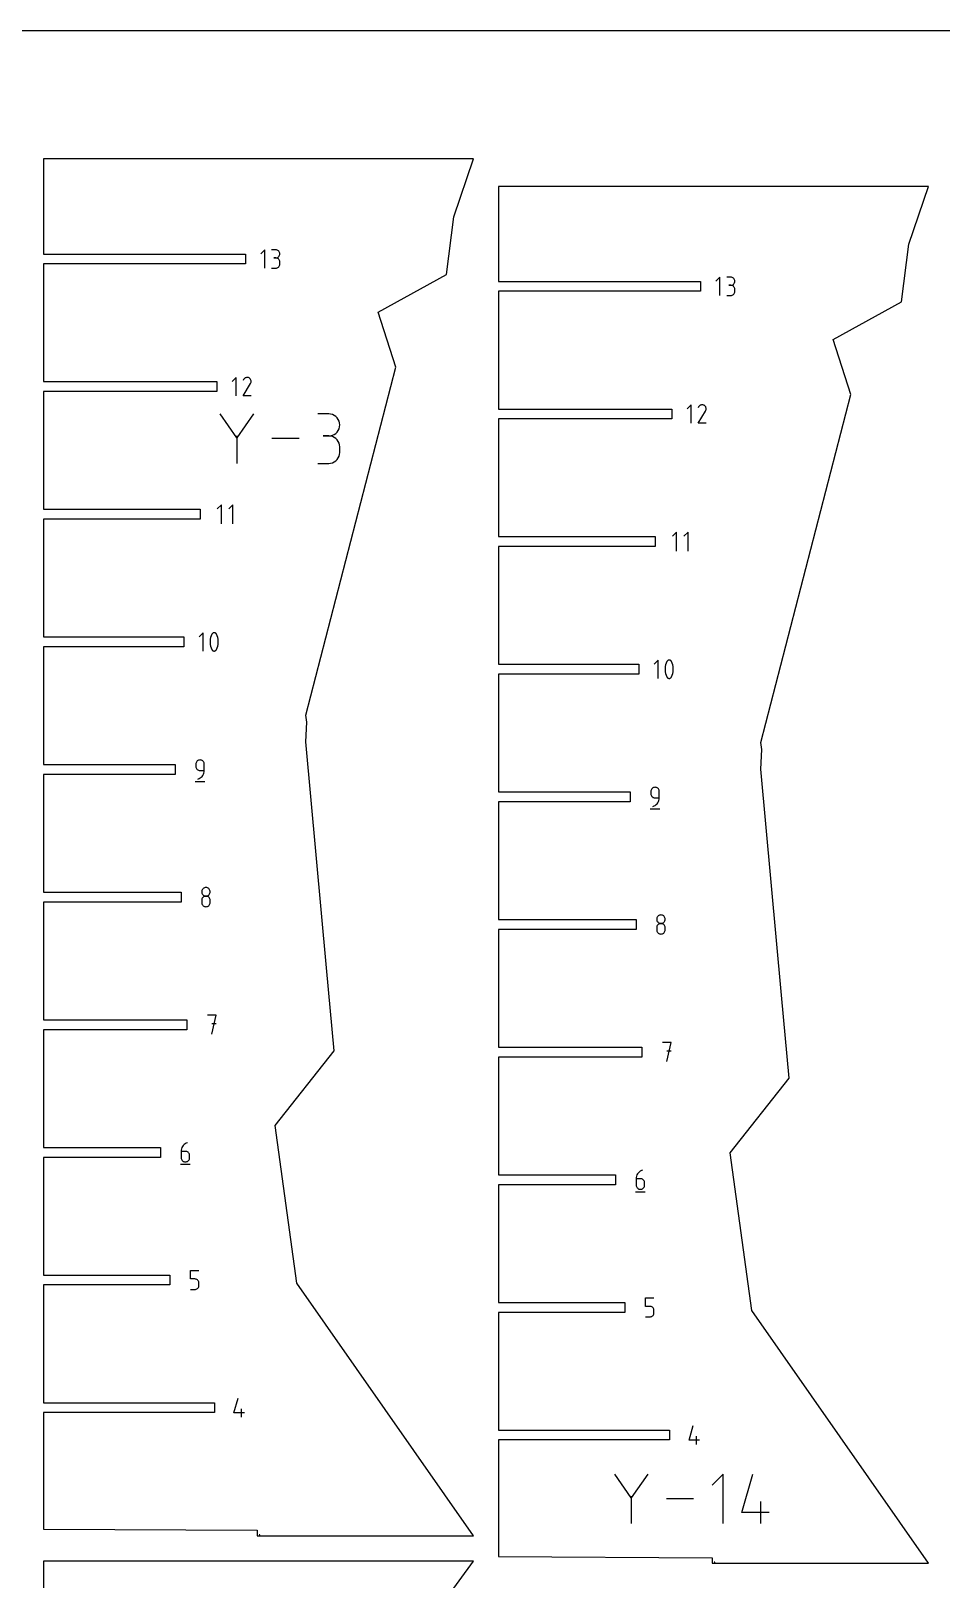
# Model space of a CAD drawing. Extents: x 0 to 980, y 0 to 700.
# Drawn here: x 124.4 to 238.7, y 505.5 to 700 of the extents above; entities that cross this region are included whole.
import ezdxf

# ---------------------------------------------------------------- set-up
doc = ezdxf.new("R2010")
doc.units = 0

msp = doc.modelspace()

# ---------------------------------------------------------------- linework, layer by layer
at = {"layer": 'annotation', "color": 1}
for p, q in [((153.727355, 672.499436), (153.215033, 671.98697)), ((153.727355, 670.194927), (153.727355, 672.499436)), ((155.103217, 672.496763), (154.591474, 672.496763)), ((155.103217, 671.473275), (154.846984, 671.473275)), ((154.846984, 671.473275), (155.103217, 671.473275)), ((155.195256, 672.488501), (155.103217, 672.496763)), ((155.103217, 671.473275), (155.195256, 671.481538)), ((155.195256, 671.465014), (155.103217, 671.473275)), ((155.103217, 671.473275), (155.103217, 671.473275)), ((155.281861, 672.464694), (155.195256, 672.488501)), ((155.195256, 671.481538), (155.281861, 671.50536)), ((155.281861, 671.441206), (155.195256, 671.465014)), ((155.361592, 672.426804), (155.281861, 672.464694)), ((155.281861, 671.50536), (155.361592, 671.543287)), ((155.361592, 671.403317), (155.281861, 671.441206)), ((155.433008, 672.376297), (155.361592, 672.426804)), ((155.361592, 671.543287), (155.433008, 671.593867)), ((155.433008, 671.35281), (155.361592, 671.403317)), ((155.49467, 672.314636), (155.433008, 672.376297)), ((155.433008, 671.593867), (155.49467, 671.655649)), ((155.49467, 671.291149), (155.433008, 671.35281)), ((155.545137, 672.243286), (155.49467, 672.314636)), ((155.49467, 671.655649), (155.545137, 671.72718)), ((155.545137, 671.219799), (155.49467, 671.291149)), ((155.582968, 672.163711), (155.545137, 672.243286)), ((155.545137, 671.72718), (155.582968, 671.807007)), ((155.582968, 671.140223), (155.545137, 671.219799)), ((155.606723, 672.077374), (155.582968, 672.163711)), ((155.582968, 671.807007), (155.606723, 671.893678)), ((155.614961, 671.985741), (155.606723, 672.077374)), ((155.606723, 671.893678), (155.614961, 671.985741)), ((155.614961, 671.985741), (155.614961, 671.985741)), ((154.591474, 670.195), (155.103217, 670.195)), ((155.103217, 670.195), (155.195256, 670.203256)), ((155.103217, 670.195), (155.103217, 670.195)), ((155.195256, 670.203256), (155.281861, 670.227052)), ((155.281861, 670.227052), (155.361592, 670.264926)), ((155.361592, 670.264926), (155.433008, 670.315418)), ((155.433008, 670.315418), (155.49467, 670.377067)), ((155.49467, 670.377067), (155.545137, 670.448412)), ((155.545137, 670.448412), (155.582968, 670.527993)), ((155.606723, 671.053887), (155.582968, 671.140223)), ((155.582968, 670.527993), (155.606723, 670.61435)), ((155.614961, 670.962254), (155.606723, 671.053887)), ((155.606723, 670.61435), (155.614961, 670.706021)), ((155.614961, 670.706021), (155.614961, 670.962254)), ((155.614961, 670.962254), (155.614961, 670.962254)), ((210.902385, 669.060377), (210.390063, 668.547911)), ((210.902385, 666.755868), (210.902385, 669.060377)), ((212.278247, 669.057703), (211.766504, 669.057703)), ((212.278247, 668.034216), (212.022014, 668.034216)), ((212.022014, 668.034216), (212.278247, 668.034216)), ((212.370286, 669.049442), (212.278247, 669.057703)), ((212.278247, 668.034216), (212.370286, 668.042479)), ((212.370286, 668.025955), (212.278247, 668.034216)), ((212.278247, 668.034216), (212.278247, 668.034216)), ((212.456891, 669.025635), (212.370286, 669.049442)), ((212.370286, 668.042479), (212.456891, 668.0663)), ((212.456891, 668.002147), (212.370286, 668.025955)), ((212.536622, 668.987745), (212.456891, 669.025635)), ((212.456891, 668.0663), (212.536622, 668.104227)), ((212.536622, 667.964258), (212.456891, 668.002147)), ((212.608038, 668.937238), (212.536622, 668.987745)), ((212.536622, 668.104227), (212.608038, 668.154808)), ((212.608038, 667.91375), (212.536622, 667.964258)), ((212.6697, 668.875577), (212.608038, 668.937238)), ((212.608038, 668.154808), (212.6697, 668.21659)), ((212.6697, 667.852089), (212.608038, 667.91375)), ((212.720167, 668.804227), (212.6697, 668.875577)), ((212.6697, 668.21659), (212.720167, 668.288121)), ((212.720167, 667.780739), (212.6697, 667.852089)), ((212.757998, 668.724651), (212.720167, 668.804227)), ((212.720167, 668.288121), (212.757998, 668.367948)), ((212.757998, 667.701164), (212.720167, 667.780739)), ((212.781753, 668.638315), (212.757998, 668.724651)), ((212.757998, 668.367948), (212.781753, 668.454619)), ((212.781753, 667.614828), (212.757998, 667.701164)), ((212.789991, 668.546682), (212.781753, 668.638315)), ((212.781753, 668.454619), (212.789991, 668.546682)), ((212.789991, 667.523195), (212.781753, 667.614828)), ((212.789991, 668.546682), (212.789991, 668.546682)), ((212.789991, 667.266962), (212.789991, 667.523195)), ((212.789991, 667.523195), (212.789991, 667.523195)), ((211.766504, 666.75594), (212.278247, 666.75594)), ((212.278247, 666.75594), (212.370286, 666.764197)), ((212.278247, 666.75594), (212.278247, 666.75594)), ((212.370286, 666.764197), (212.456891, 666.787992)), ((212.456891, 666.787992), (212.536622, 666.825866)), ((212.536622, 666.825866), (212.608038, 666.876358)), ((212.608038, 666.876358), (212.6697, 666.938007)), ((212.6697, 666.938007), (212.720167, 667.009353)), ((212.720167, 667.009353), (212.757998, 667.088934)), ((212.757998, 667.088934), (212.781753, 667.175291)), ((212.781753, 667.175291), (212.789991, 667.266962)), ((150.133136, 656.459842), (149.620888, 655.94745)), ((150.133136, 654.155667), (150.133136, 656.459842)), ((150.997303, 654.155649), (151.942902, 655.677941)), ((151.06594, 656.203627), (150.998748, 656.074734)), ((151.119262, 656.279239), (151.06594, 656.203627)), ((151.183236, 656.342357), (151.119262, 656.279239)), ((151.255918, 656.392476), (151.183236, 656.342357)), ((151.33536, 656.429091), (151.255918, 656.392476)), ((151.419618, 656.451696), (151.33536, 656.429091)), ((151.506746, 656.459786), (151.419618, 656.451696)), ((151.594798, 656.452855), (151.506746, 656.459786)), ((151.681828, 656.430398), (151.594798, 656.452855)), ((151.765891, 656.391909), (151.681828, 656.430398)), ((151.841076, 656.33852), (151.765891, 656.391909)), ((151.765891, 656.391909), (151.765891, 656.391909)), ((151.903939, 656.274454), (151.841076, 656.33852)), ((151.953921, 656.201674), (151.903939, 656.274454)), ((151.942902, 655.677941), (151.944032, 655.67934)), ((151.942902, 655.677941), (151.942902, 655.677941)), ((151.944032, 655.67934), (151.945116, 655.680751)), ((151.945116, 655.680751), (151.946161, 655.682185)), ((151.946161, 655.682185), (151.947173, 655.683655)), ((151.947173, 655.683655), (151.948161, 655.685173)), ((151.948161, 655.685173), (151.949131, 655.68675)), ((151.949131, 655.68675), (151.95009, 655.688399)), ((151.95009, 655.688399), (151.951046, 655.690131)), ((151.951046, 655.690131), (151.952005, 655.691958)), ((151.952005, 655.691958), (151.991049, 655.775787)), ((151.952005, 655.691958), (151.952005, 655.691958)), ((151.990463, 656.122143), (151.953921, 656.201674)), ((152.013005, 656.037826), (151.990463, 656.122143)), ((151.991049, 655.775787), (152.013857, 655.862684)), ((152.02099, 655.950685), (152.013005, 656.037826)), ((152.013857, 655.862684), (152.02099, 655.950685)), ((152.020642, 654.155649), (150.997303, 654.155649)), ((150.21791, 648.876027), (148.139791, 651.881271)), ((152.295638, 651.881271), (150.21791, 648.876027)), ((161.758326, 651.873848), (160.374867, 651.873848)), ((162.007145, 651.851514), (161.758326, 651.873848)), ((162.241274, 651.787153), (162.007145, 651.851514)), ((162.456821, 651.684721), (162.241274, 651.787153)), ((207.308158, 653.020783), (206.795911, 652.508391)), ((207.308158, 650.716608), (207.308158, 653.020783)), ((208.172325, 650.716589), (209.117924, 652.238882)), ((208.240962, 652.764568), (208.17377, 652.635675)), ((208.294284, 652.840179), (208.240962, 652.764568)), ((208.358259, 652.903298), (208.294284, 652.840179)), ((208.430941, 652.953417), (208.358259, 652.903298)), ((208.510383, 652.990032), (208.430941, 652.953417)), ((208.594641, 653.012637), (208.510383, 652.990032)), ((208.681769, 653.020726), (208.594641, 653.012637)), ((208.76982, 653.013795), (208.681769, 653.020726)), ((208.856851, 652.991338), (208.76982, 653.013795)), ((208.940914, 652.95285), (208.856851, 652.991338)), ((209.016099, 652.899461), (208.940914, 652.95285)), ((208.940914, 652.95285), (208.940914, 652.95285)), ((209.078962, 652.835395), (209.016099, 652.899461)), ((209.128944, 652.762614), (209.078962, 652.835395)), ((209.117924, 652.238882), (209.119055, 652.240281)), ((209.117924, 652.238882), (209.117924, 652.238882)), ((209.119055, 652.240281), (209.120139, 652.241691)), ((209.120139, 652.241691), (209.121184, 652.243126)), ((209.121184, 652.243126), (209.122196, 652.244596)), ((209.122196, 652.244596), (209.123184, 652.246114)), ((209.123184, 652.246114), (209.124154, 652.247691)), ((209.124154, 652.247691), (209.125113, 652.24934)), ((209.125113, 652.24934), (209.126069, 652.251071)), ((209.126069, 652.251071), (209.127028, 652.252898)), ((209.127028, 652.252898), (209.166071, 652.336728)), ((209.127028, 652.252898), (209.127028, 652.252898)), ((209.165485, 652.683084), (209.128944, 652.762614)), ((209.188028, 652.598767), (209.165485, 652.683084)), ((209.166071, 652.336728), (209.18888, 652.423625)), ((209.196012, 652.511626), (209.188028, 652.598767)), ((209.18888, 652.423625), (209.196012, 652.511626)), ((162.64989, 651.548179), (162.456821, 651.684721)), ((162.816588, 651.381483), (162.64989, 651.548179)), ((162.953021, 651.188594), (162.816588, 651.381483)), ((162.816588, 649.599964), (162.953021, 649.793341)), ((163.055294, 650.973468), (162.953021, 651.188594)), ((162.953021, 649.793341), (163.055294, 650.009148)), ((163.119514, 650.740065), (163.055294, 650.973468)), ((163.055294, 650.009148), (163.119514, 650.243457)), ((163.141786, 650.492342), (163.119514, 650.740065)), ((163.119514, 650.243457), (163.141786, 650.492342)), ((163.141786, 650.492342), (163.141786, 650.492342)), ((209.195665, 650.716589), (208.172325, 650.716589)), ((150.21791, 649.117869), (150.21791, 645.650821)), ((158.039181, 648.766046), (154.632691, 648.766046)), ((161.758326, 649.10693), (161.06562, 649.10693)), ((161.06562, 649.10693), (161.758326, 649.10693)), ((161.758326, 649.10693), (162.007145, 649.129268)), ((162.007145, 649.084596), (161.758326, 649.10693)), ((161.758326, 649.10693), (161.758326, 649.10693)), ((162.007145, 649.129268), (162.241274, 649.193668)), ((162.241274, 649.020234), (162.007145, 649.084596)), ((162.241274, 649.193668), (162.456821, 649.296201)), ((162.456821, 648.917803), (162.241274, 649.020234)), ((162.456821, 649.296201), (162.64989, 649.432941)), ((162.64989, 648.781261), (162.456821, 648.917803)), ((162.64989, 649.432941), (162.816588, 649.599964)), ((162.816588, 648.614565), (162.64989, 648.781261)), ((162.953021, 648.421675), (162.816588, 648.614565)), ((163.055294, 648.20655), (162.953021, 648.421675)), ((163.119514, 647.973146), (163.055294, 648.20655)), ((163.141786, 647.725424), (163.119514, 647.973146)), ((162.456821, 645.840252), (162.64989, 645.976752)), ((162.64989, 645.976752), (162.816588, 646.143415)), ((162.816588, 646.143415), (162.953021, 646.336292)), ((162.953021, 646.336292), (163.055294, 646.551434)), ((163.055294, 646.551434), (163.119514, 646.784892)), ((163.119514, 646.784892), (163.141786, 647.032718)), ((163.141786, 647.032718), (163.141786, 647.725424)), ((163.141786, 647.725424), (163.141786, 647.725424)), ((160.374867, 645.651212), (161.758326, 645.651212)), ((161.758326, 645.651212), (162.007145, 645.673533)), ((161.758326, 645.651212), (161.758326, 645.651212)), ((162.007145, 645.673533), (162.241274, 645.737862)), ((162.241274, 645.737862), (162.456821, 645.840252)), ((148.299132, 640.468327), (147.765582, 639.934626)), ((148.299132, 638.068327), (148.299132, 640.468327)), ((149.732683, 640.468327), (149.199132, 639.934626)), ((149.732683, 638.068327), (149.732683, 640.468327)), ((205.474155, 637.029268), (204.940604, 636.495567)), ((205.474155, 634.629268), (205.474155, 637.029268)), ((206.907706, 637.029268), (206.374155, 636.495567)), ((206.907706, 634.629268), (206.907706, 637.029268)), ((145.990684, 624.38333), (145.477394, 623.869896)), ((145.990684, 622.07447), (145.990684, 624.38333)), ((146.878734, 623.559713), (146.856608, 623.338598)), ((146.856608, 623.338598), (146.856608, 623.11657)), ((146.856608, 623.11657), (146.878734, 622.895336)), ((146.922987, 623.778208), (146.878734, 623.559713)), ((146.878734, 622.895336), (146.922987, 622.676605)), ((146.989366, 623.992375), (146.922987, 623.778208)), ((146.922987, 622.676605), (146.989366, 622.462085)), ((147.077872, 624.200506), (146.989366, 623.992375)), ((147.107677, 624.250069), (147.077872, 624.200506)), ((147.077872, 624.200506), (147.077872, 624.200506)), ((147.144821, 624.292306), (147.107677, 624.250069)), ((147.188075, 624.326808), (147.144821, 624.292306)), ((147.236209, 624.353165), (147.188075, 624.326808)), ((147.287994, 624.370969), (147.236209, 624.353165)), ((147.342199, 624.379812), (147.287994, 624.370969)), ((147.397594, 624.379285), (147.342199, 624.379812)), ((147.45295, 624.368978), (147.397594, 624.379285)), ((147.507037, 624.348483), (147.45295, 624.368978)), ((147.527742, 624.337603), (147.507037, 624.348483)), ((147.507037, 624.348483), (147.507037, 624.348483)), ((147.547611, 624.325105), (147.527742, 624.337603)), ((147.566547, 624.31109), (147.547611, 624.325105)), ((147.584453, 624.295654), (147.566547, 624.31109)), ((147.601232, 624.278899), (147.584453, 624.295654)), ((147.616789, 624.260922), (147.601232, 624.278899)), ((147.631027, 624.241822), (147.616789, 624.260922)), ((147.64385, 624.221699), (147.631027, 624.241822)), ((147.655159, 624.20065), (147.64385, 624.221699)), ((147.744094, 623.992091), (147.655159, 624.20065)), ((147.655159, 624.20065), (147.655159, 624.20065)), ((147.810795, 623.777602), (147.744094, 623.992091)), ((147.744094, 622.4618), (147.810795, 622.675999)), ((147.855263, 623.558893), (147.810795, 623.777602)), ((147.810795, 622.675999), (147.855263, 622.894516)), ((147.877496, 623.33767), (147.855263, 623.558893)), ((147.855263, 622.894516), (147.877496, 623.115642)), ((147.877496, 623.115642), (147.877496, 623.33767)), ((146.989366, 622.462085), (147.077872, 622.253482)), ((147.077872, 622.253482), (147.077872, 622.253482)), ((147.077872, 622.253482), (147.089141, 622.232476)), ((147.089141, 622.232476), (147.101868, 622.212453)), ((147.101868, 622.212453), (147.116001, 622.193474)), ((147.116001, 622.193474), (147.131485, 622.175599)), ((147.131485, 622.175599), (147.148266, 622.15889)), ((147.148266, 622.15889), (147.166292, 622.143408)), ((147.166292, 622.143408), (147.185508, 622.129212)), ((147.185508, 622.129212), (147.205861, 622.116364)), ((147.205861, 622.116364), (147.227298, 622.104925)), ((147.227298, 622.104925), (147.227298, 622.104925)), ((147.227298, 622.104925), (147.280959, 622.084865)), ((147.280959, 622.084865), (147.335992, 622.074899)), ((147.335992, 622.074899), (147.391155, 622.07462)), ((147.391155, 622.07462), (147.445202, 622.083623)), ((147.445202, 622.083623), (147.496889, 622.1015)), ((147.496889, 622.1015), (147.544972, 622.127845)), ((147.544972, 622.127845), (147.588208, 622.162252)), ((147.588208, 622.162252), (147.625352, 622.204315)), ((147.625352, 622.204315), (147.655159, 622.253627)), ((147.655159, 622.253627), (147.744094, 622.4618)), ((147.655159, 622.253627), (147.655159, 622.253627)), ((203.165706, 620.944271), (202.652416, 620.430837)), ((203.165706, 618.635411), (203.165706, 620.944271)), ((204.252894, 620.761446), (204.164389, 620.553316)), ((204.282699, 620.81101), (204.252894, 620.761446)), ((204.252894, 620.761446), (204.252894, 620.761446)), ((204.319843, 620.853247), (204.282699, 620.81101)), ((204.363097, 620.887748), (204.319843, 620.853247)), ((204.411232, 620.914106), (204.363097, 620.887748)), ((204.463016, 620.93191), (204.411232, 620.914106)), ((204.517221, 620.940753), (204.463016, 620.93191)), ((204.572616, 620.940225), (204.517221, 620.940753)), ((204.627972, 620.929919), (204.572616, 620.940225)), ((204.682059, 620.909424), (204.627972, 620.929919)), ((204.702764, 620.898544), (204.682059, 620.909424)), ((204.682059, 620.909424), (204.682059, 620.909424)), ((204.722633, 620.886046), (204.702764, 620.898544)), ((204.741569, 620.87203), (204.722633, 620.886046)), ((204.759475, 620.856595), (204.741569, 620.87203)), ((204.776254, 620.839839), (204.759475, 620.856595)), ((204.791812, 620.821862), (204.776254, 620.839839)), ((204.80605, 620.802763), (204.791812, 620.821862)), ((204.818872, 620.782639), (204.80605, 620.802763)), ((204.830182, 620.761591), (204.818872, 620.782639)), ((204.919116, 620.553031), (204.830182, 620.761591)), ((204.830182, 620.761591), (204.830182, 620.761591)), ((204.053756, 620.120654), (204.03163, 619.899539)), ((204.03163, 619.899539), (204.03163, 619.67751)), ((204.03163, 619.67751), (204.053756, 619.456277)), ((204.098009, 620.339149), (204.053756, 620.120654)), ((204.053756, 619.456277), (204.098009, 619.237546)), ((204.164389, 620.553316), (204.098009, 620.339149)), ((204.098009, 619.237546), (204.164389, 619.023025)), ((204.164389, 619.023025), (204.252894, 618.814423)), ((204.252894, 618.814423), (204.252894, 618.814423)), ((204.252894, 618.814423), (204.264163, 618.793416)), ((204.264163, 618.793416), (204.27689, 618.773393)), ((204.27689, 618.773393), (204.291023, 618.754414)), ((204.291023, 618.754414), (204.306507, 618.73654)), ((204.306507, 618.73654), (204.323288, 618.719831)), ((204.323288, 618.719831), (204.341314, 618.704348)), ((204.341314, 618.704348), (204.36053, 618.690153)), ((204.36053, 618.690153), (204.380884, 618.677305)), ((204.380884, 618.677305), (204.40232, 618.665866)), ((204.40232, 618.665866), (204.40232, 618.665866)), ((204.40232, 618.665866), (204.455981, 618.645806)), ((204.620224, 618.644563), (204.671911, 618.66244)), ((204.671911, 618.66244), (204.719995, 618.688786)), ((204.719995, 618.688786), (204.76323, 618.723193)), ((204.76323, 618.723193), (204.800374, 618.765256)), ((204.800374, 618.765256), (204.830182, 618.814567)), ((204.830182, 618.814567), (204.919116, 619.022741)), ((204.830182, 618.814567), (204.830182, 618.814567)), ((204.985817, 620.338543), (204.919116, 620.553031)), ((204.919116, 619.022741), (204.985817, 619.23694)), ((205.030285, 620.119834), (204.985817, 620.338543)), ((204.985817, 619.23694), (205.030285, 619.455456)), ((205.052518, 619.898611), (205.030285, 620.119834)), ((205.030285, 619.455456), (205.052518, 619.676582)), ((205.052518, 619.676582), (205.052518, 619.898611)), ((204.455981, 618.645806), (204.511014, 618.63584)), ((204.511014, 618.63584), (204.566177, 618.635561)), ((204.566177, 618.635561), (204.620224, 618.644563)), ((145.071862, 607.95165), (145.063258, 607.855772)), ((145.063258, 607.855772), (145.063258, 607.588921)), ((145.063258, 607.588921), (145.063258, 607.588921)), ((145.063258, 607.588921), (145.071862, 607.493048)), ((145.096663, 608.041912), (145.071862, 607.95165)), ((145.071862, 607.493048), (145.096663, 607.4028)), ((145.136142, 608.125047), (145.096663, 608.041912)), ((145.096663, 607.4028), (145.136142, 607.319685)), ((145.188781, 608.199542), (145.136142, 608.125047)), ((145.136142, 607.319685), (145.188781, 607.245214)), ((145.25306, 608.263884), (145.188781, 608.199542)), ((145.188781, 607.245214), (145.25306, 607.180897)), ((145.32746, 608.31656), (145.25306, 608.263884)), ((145.25306, 607.180897), (145.32746, 607.128244)), ((145.410464, 608.356059), (145.32746, 608.31656)), ((145.32746, 607.128244), (145.410464, 607.088765)), ((145.500552, 608.380867), (145.410464, 608.356059)), ((145.410464, 607.088765), (145.500552, 607.063971)), ((145.596206, 608.389473), (145.500552, 608.380867)), ((145.500552, 607.063971), (145.596206, 607.05537)), ((145.692058, 608.380867), (145.596206, 608.389473)), ((145.596206, 608.389473), (145.596206, 608.389473)), ((145.596206, 607.05537), (146.129155, 607.05537)), ((145.782252, 608.356059), (145.692058, 608.380867)), ((145.865287, 608.31656), (145.782252, 608.356059)), ((145.939663, 608.263884), (145.865287, 608.31656)), ((146.003879, 608.199542), (145.939663, 608.263884)), ((146.056437, 608.125047), (146.003879, 608.199542)), ((146.095836, 608.041912), (146.056437, 608.125047)), ((146.120575, 607.95165), (146.095836, 608.041912)), ((146.117355, 606.893555), (146.129155, 607.05537)), ((146.129155, 607.855772), (146.120575, 607.95165)), ((146.129155, 607.05537), (146.129155, 607.855772)), ((146.129155, 607.855772), (146.129155, 607.855772)), ((144.996658, 605.689473), (146.196658, 605.689473)), ((145.329506, 605.989473), (145.481914, 606.046268)), ((145.329506, 605.989473), (145.329506, 605.989473)), ((145.481914, 606.046268), (145.621805, 606.123036)), ((145.621805, 606.123036), (145.747734, 606.217822)), ((145.747734, 606.217822), (145.858256, 606.328669)), ((145.858256, 606.328669), (145.951925, 606.453622)), ((145.951925, 606.453622), (146.027295, 606.590725)), ((146.027295, 606.590725), (146.08292, 606.738021)), ((146.08292, 606.738021), (146.117355, 606.893555)), ((202.24689, 604.51259), (202.238285, 604.416712)), ((202.238285, 604.416712), (202.238285, 604.149862)), ((202.238285, 604.149862), (202.238285, 604.149862)), ((202.238285, 604.149862), (202.24689, 604.053989)), ((202.271691, 604.602853), (202.24689, 604.51259)), ((202.24689, 604.053989), (202.271691, 603.96374)), ((202.31117, 604.685988), (202.271691, 604.602853)), ((202.271691, 603.96374), (202.31117, 603.880625)), ((202.363808, 604.760483), (202.31117, 604.685988)), ((202.31117, 603.880625), (202.363808, 603.806155)), ((202.428087, 604.824824), (202.363808, 604.760483)), ((202.363808, 603.806155), (202.428087, 603.741838)), ((202.502488, 604.877501), (202.428087, 604.824824)), ((202.428087, 603.741838), (202.502488, 603.689185)), ((202.585492, 604.917), (202.502488, 604.877501)), ((202.502488, 603.689185), (202.585492, 603.649706)), ((202.67558, 604.941808), (202.585492, 604.917)), ((202.585492, 603.649706), (202.67558, 603.624912)), ((202.771234, 604.950414), (202.67558, 604.941808)), ((202.67558, 603.624912), (202.771234, 603.616311)), ((202.867086, 604.941808), (202.771234, 604.950414)), ((202.771234, 604.950414), (202.771234, 604.950414)), ((202.771234, 603.616311), (203.304183, 603.616311)), ((202.957279, 604.917), (202.867086, 604.941808)), ((203.040314, 604.877501), (202.957279, 604.917)), ((203.11469, 604.824824), (203.040314, 604.877501)), ((203.178907, 604.760483), (203.11469, 604.824824)), ((203.126952, 603.014563), (203.202322, 603.151665)), ((203.231465, 604.685988), (203.178907, 604.760483)), ((203.202322, 603.151665), (203.257947, 603.298961)), ((203.270863, 604.602853), (203.231465, 604.685988)), ((203.257947, 603.298961), (203.292383, 603.454495)), ((203.295603, 604.51259), (203.270863, 604.602853)), ((203.292383, 603.454495), (203.304183, 603.616311)), ((203.304183, 604.416712), (203.295603, 604.51259)), ((203.304183, 603.616311), (203.304183, 604.416712)), ((203.304183, 604.416712), (203.304183, 604.416712)), ((202.171685, 602.250414), (203.371685, 602.250414)), ((202.504534, 602.550414), (202.656941, 602.607208)), ((202.504534, 602.550414), (202.504534, 602.550414)), ((202.656941, 602.607208), (202.796833, 602.683976)), ((202.796833, 602.683976), (202.922762, 602.778762)), ((202.922762, 602.778762), (203.033284, 602.88961)), ((203.033284, 602.88961), (203.126952, 603.014563)), ((145.811405, 591.910345), (145.802806, 591.814915)), ((145.802806, 591.814915), (145.802806, 591.814915)), ((145.802806, 591.814915), (145.81141, 591.719037)), ((145.836194, 592.000258), (145.811405, 591.910345)), ((145.81141, 591.719037), (145.836211, 591.628774)), ((145.875657, 592.083131), (145.836194, 592.000258)), ((145.836211, 591.628774), (145.875691, 591.545639)), ((145.928279, 592.157438), (145.875657, 592.083131)), ((145.875691, 591.545639), (145.928329, 591.471145)), ((145.992546, 592.221654), (145.928279, 592.157438)), ((145.928329, 591.471145), (145.992608, 591.406803)), ((146.066942, 592.274254), (145.992546, 592.221654)), ((146.149952, 592.313713), (146.066942, 592.274254)), ((146.240061, 592.338507), (146.149952, 592.313713)), ((146.335754, 592.347111), (146.240061, 592.338507)), ((146.431448, 592.338507), (146.335754, 592.347111)), ((146.335754, 592.347111), (146.335754, 592.347111)), ((146.521557, 592.313713), (146.431448, 592.338507)), ((146.604567, 592.274254), (146.521557, 592.313713)), ((146.678963, 592.221654), (146.604567, 592.274254)), ((146.678901, 591.406803), (146.74318, 591.471145)), ((146.743229, 592.157438), (146.678963, 592.221654)), ((146.74318, 591.471145), (146.795818, 591.545639)), ((146.795852, 592.083131), (146.743229, 592.157438)), ((146.795818, 591.545639), (146.835297, 591.628774)), ((146.835315, 592.000258), (146.795852, 592.083131)), ((146.835297, 591.628774), (146.860098, 591.719037)), ((146.860103, 591.910345), (146.835315, 592.000258)), ((146.860098, 591.719037), (146.868703, 591.814915)), ((146.868703, 591.814915), (146.860103, 591.910345)), ((146.868703, 591.814915), (146.868703, 591.814915)), ((145.811405, 590.843496), (145.802806, 590.747663)), ((145.802806, 590.747663), (145.802806, 590.482167)), ((145.802806, 590.482167), (145.802806, 590.482167)), ((145.802806, 590.482167), (145.81141, 590.38634)), ((145.836194, 590.933724), (145.811405, 590.843496)), ((145.81141, 590.38634), (145.836211, 590.296216)), ((145.875657, 591.016832), (145.836194, 590.933724)), ((145.836211, 590.296216), (145.875691, 590.213282)), ((145.928279, 591.091308), (145.875657, 591.016832)), ((145.875691, 590.213282), (145.928329, 590.139024)), ((145.992546, 591.155637), (145.928279, 591.091308)), ((145.928329, 590.139024), (145.992608, 590.074932)), ((146.066942, 591.208306), (145.992546, 591.155637)), ((145.992608, 591.406803), (146.067008, 591.354126)), ((145.992608, 590.074932), (146.067008, 590.022493)), ((146.149952, 591.247801), (146.066942, 591.208306)), ((146.067008, 591.354126), (146.150012, 591.314628)), ((146.067008, 590.022493), (146.150012, 589.983195)), ((146.240061, 591.272608), (146.149952, 591.247801)), ((146.150012, 591.314628), (146.2401, 591.289819)), ((146.150012, 589.983195), (146.2401, 589.958525)), ((146.335754, 591.281214), (146.240061, 591.272608)), ((146.2401, 591.289819), (146.335754, 591.281214)), ((146.2401, 589.958525), (146.335754, 589.949971)), ((146.335754, 591.281214), (146.431408, 591.289819)), ((146.431448, 591.272613), (146.335754, 591.281214)), ((146.335754, 591.281214), (146.335754, 591.281214)), ((146.335754, 591.281214), (146.335754, 591.281214)), ((146.335754, 589.949971), (146.431408, 589.958525)), ((146.335754, 589.949971), (146.335754, 589.949971)), ((146.431408, 591.289819), (146.521496, 591.314628)), ((146.431408, 589.958525), (146.521496, 589.983195)), ((146.521557, 591.247819), (146.431448, 591.272613)), ((146.521496, 591.314628), (146.6045, 591.354126)), ((146.521496, 589.983195), (146.6045, 590.022493)), ((146.604567, 591.20834), (146.521557, 591.247819)), ((146.6045, 591.354126), (146.678901, 591.406803)), ((146.6045, 590.022493), (146.678901, 590.074932)), ((146.678963, 591.155687), (146.604567, 591.20834)), ((146.678901, 590.074932), (146.74318, 590.139024)), ((146.743229, 591.09137), (146.678963, 591.155687)), ((146.74318, 590.139024), (146.795818, 590.213282)), ((146.795852, 591.016899), (146.743229, 591.09137)), ((146.795818, 590.213282), (146.835297, 590.296216)), ((146.835315, 590.933784), (146.795852, 591.016899)), ((146.835297, 590.296216), (146.860098, 590.38634)), ((146.860103, 590.843536), (146.835315, 590.933784)), ((146.860098, 590.38634), (146.868703, 590.482167)), ((146.868703, 590.747663), (146.860103, 590.843536)), ((146.868703, 590.482167), (146.868703, 590.747663)), ((146.868703, 590.747663), (146.868703, 590.747663)), ((202.986432, 588.471285), (202.977832, 588.375855)), ((202.977832, 588.375855), (202.977832, 588.375855)), ((202.977832, 588.375855), (202.986437, 588.279978)), ((203.01122, 588.561199), (202.986432, 588.471285)), ((202.986437, 588.279978), (203.011238, 588.189715)), ((203.050683, 588.644072), (203.01122, 588.561199)), ((203.050683, 587.577773), (203.01122, 587.494664)), ((203.011238, 588.189715), (203.050717, 588.10658)), ((203.103306, 588.718379), (203.050683, 588.644072)), ((203.103306, 587.652249), (203.050683, 587.577773)), ((203.050717, 588.10658), (203.103355, 588.032085)), ((203.167572, 588.782594), (203.103306, 588.718379)), ((203.167572, 587.716578), (203.103306, 587.652249)), ((203.103355, 588.032085), (203.167634, 587.967744)), ((203.241968, 588.835195), (203.167572, 588.782594)), ((203.241968, 587.769247), (203.167572, 587.716578)), ((203.167634, 587.967744), (203.242035, 587.915067)), ((203.324978, 588.874654), (203.241968, 588.835195)), ((203.324978, 587.808742), (203.241968, 587.769247)), ((203.242035, 587.915067), (203.325039, 587.875568)), ((203.415087, 588.899448), (203.324978, 588.874654)), ((203.415087, 587.833549), (203.324978, 587.808742)), ((203.325039, 587.875568), (203.415127, 587.85076)), ((203.510781, 588.908052), (203.415087, 588.899448)), ((203.510781, 587.842154), (203.415087, 587.833549)), ((203.415127, 587.85076), (203.510781, 587.842154)), ((203.606474, 588.899448), (203.510781, 588.908052)), ((203.510781, 588.908052), (203.510781, 588.908052)), ((203.510781, 587.842154), (203.606435, 587.85076)), ((203.606474, 587.833554), (203.510781, 587.842154)), ((203.510781, 587.842154), (203.510781, 587.842154)), ((203.510781, 587.842154), (203.510781, 587.842154)), ((203.606435, 587.85076), (203.696523, 587.875568)), ((203.696584, 588.874654), (203.606474, 588.899448)), ((203.696584, 587.808759), (203.606474, 587.833554)), ((203.696523, 587.875568), (203.779527, 587.915067)), ((203.779594, 588.835195), (203.696584, 588.874654)), ((203.779594, 587.76928), (203.696584, 587.808759)), ((203.779527, 587.915067), (203.853927, 587.967744)), ((203.853989, 588.782594), (203.779594, 588.835195)), ((203.853989, 587.716628), (203.779594, 587.76928)), ((203.853927, 587.967744), (203.918206, 588.032085)), ((203.918256, 588.718379), (203.853989, 588.782594)), ((203.918256, 587.652311), (203.853989, 587.716628)), ((203.918206, 588.032085), (203.970845, 588.10658)), ((203.970878, 588.644072), (203.918256, 588.718379)), ((203.970878, 587.57784), (203.918256, 587.652311)), ((203.970845, 588.10658), (204.010324, 588.189715)), ((204.010341, 588.561199), (203.970878, 588.644072)), ((204.010341, 587.494725), (203.970878, 587.57784)), ((204.010324, 588.189715), (204.035125, 588.279978)), ((204.03513, 588.471285), (204.010341, 588.561199)), ((204.035125, 588.279978), (204.043729, 588.375855)), ((204.043729, 588.375855), (204.03513, 588.471285)), ((204.043729, 588.375855), (204.043729, 588.375855)), ((202.986432, 587.404437), (202.977832, 587.308603)), ((202.977832, 587.308603), (202.977832, 587.043107)), ((202.977832, 587.043107), (202.977832, 587.043107)), ((202.977832, 587.043107), (202.986437, 586.947281)), ((203.01122, 587.494664), (202.986432, 587.404437)), ((202.986437, 586.947281), (203.011238, 586.857157)), ((203.011238, 586.857157), (203.050717, 586.774222)), ((203.050717, 586.774222), (203.103355, 586.699965)), ((203.103355, 586.699965), (203.167634, 586.635873)), ((203.167634, 586.635873), (203.242035, 586.583434)), ((203.242035, 586.583434), (203.325039, 586.544135)), ((203.325039, 586.544135), (203.415127, 586.519465)), ((203.415127, 586.519465), (203.510781, 586.510911)), ((203.510781, 586.510911), (203.606435, 586.519465)), ((203.510781, 586.510911), (203.510781, 586.510911)), ((203.606435, 586.519465), (203.696523, 586.544135)), ((203.696523, 586.544135), (203.779527, 586.583434)), ((203.779527, 586.583434), (203.853927, 586.635873)), ((203.853927, 586.635873), (203.918206, 586.699965)), ((203.918206, 586.699965), (203.970845, 586.774222)), ((203.970845, 586.774222), (204.010324, 586.857157)), ((204.010324, 586.857157), (204.035125, 586.947281)), ((204.03513, 587.404476), (204.010341, 587.494725)), ((204.035125, 586.947281), (204.043729, 587.043107)), ((204.043729, 587.308603), (204.03513, 587.404476)), ((204.043729, 587.043107), (204.043729, 587.308603)), ((204.043729, 587.308603), (204.043729, 587.308603)), ((147.608699, 576.310619), (146.541447, 576.310619)), ((147.075148, 573.910619), (147.608699, 576.310619)), ((147.608699, 575.241862), (147.075148, 575.241862)), ((204.783726, 572.871559), (203.716474, 572.871559)), ((204.250176, 570.471559), (204.783726, 572.871559)), ((204.783726, 571.802802), (204.250176, 571.802802)), ((143.231993, 559.364655), (143.220192, 559.202434)), ((143.220192, 559.202434), (143.220192, 558.404742)), ((143.753141, 559.202434), (143.220192, 559.202434)), ((143.220192, 558.404742), (143.220192, 558.404742)), ((143.220192, 558.404742), (143.228797, 558.308869)), ((143.266437, 559.520518), (143.231993, 559.364655)), ((143.322086, 559.668089), (143.266437, 559.520518)), ((143.397502, 559.805437), (143.322086, 559.668089)), ((143.491246, 559.93063), (143.397502, 559.805437)), ((143.601881, 560.041734), (143.491246, 559.93063)), ((143.727967, 560.136817), (143.601881, 560.041734)), ((143.868068, 560.213947), (143.727967, 560.136817)), ((143.848993, 559.19388), (143.753141, 559.202434)), ((143.939187, 559.16921), (143.848993, 559.19388)), ((144.020744, 560.271192), (143.868068, 560.213947)), ((144.022221, 559.129912), (143.939187, 559.16921)), ((144.020744, 560.271192), (144.020744, 560.271192)), ((144.096597, 559.077473), (144.022221, 559.129912)), ((144.160814, 559.013381), (144.096597, 559.077473)), ((144.213372, 558.939124), (144.160814, 559.013381)), ((144.252771, 558.856189), (144.213372, 558.939124)), ((144.27751, 558.766065), (144.252771, 558.856189)), ((144.28609, 558.670238), (144.27751, 558.766065)), ((144.27751, 558.308869), (144.28609, 558.404742)), ((144.28609, 558.404742), (144.28609, 558.670238)), ((144.28609, 558.670238), (144.28609, 558.670238)), ((143.153442, 557.571192), (144.353442, 557.571192)), ((143.228797, 558.308869), (143.253598, 558.218621)), ((143.253598, 558.218621), (143.293077, 558.135506)), ((143.293077, 558.135506), (143.345716, 558.061035)), ((143.345716, 558.061035), (143.409994, 557.996718)), ((143.409994, 557.996718), (143.484395, 557.944065)), ((143.484395, 557.944065), (143.567399, 557.904587)), ((143.567399, 557.904587), (143.657487, 557.879792)), ((143.657487, 557.879792), (143.753141, 557.871192)), ((143.753141, 557.871192), (143.848993, 557.879792)), ((143.753141, 557.871192), (143.753141, 557.871192)), ((143.848993, 557.879792), (143.939187, 557.904587)), ((143.939187, 557.904587), (144.022221, 557.944065)), ((144.022221, 557.944065), (144.096597, 557.996718)), ((144.096597, 557.996718), (144.160814, 558.061035)), ((144.160814, 558.061035), (144.213372, 558.135506)), ((144.213372, 558.135506), (144.252771, 558.218621)), ((144.252771, 558.218621), (144.27751, 558.308869)), ((200.666274, 556.49157), (200.57253, 556.366378)), ((200.776908, 556.602674), (200.666274, 556.49157)), ((200.902995, 556.697758), (200.776908, 556.602674)), ((201.043096, 556.774888), (200.902995, 556.697758)), ((201.195772, 556.832132), (201.043096, 556.774888)), ((201.195772, 556.832132), (201.195772, 556.832132)), ((200.407021, 555.925596), (200.39522, 555.763375)), ((200.39522, 555.763375), (200.39522, 554.965683)), ((200.928169, 555.763375), (200.39522, 555.763375)), ((200.39522, 554.965683), (200.39522, 554.965683)), ((200.39522, 554.965683), (200.403825, 554.86981)), ((200.403825, 554.86981), (200.428626, 554.779561)), ((200.441465, 556.081458), (200.407021, 555.925596)), ((200.428626, 554.779561), (200.468105, 554.696446)), ((200.497114, 556.22903), (200.441465, 556.081458)), ((200.468105, 554.696446), (200.520744, 554.621976)), ((200.57253, 556.366378), (200.497114, 556.22903)), ((200.520744, 554.621976), (200.585022, 554.557659)), ((200.585022, 554.557659), (200.659423, 554.505006)), ((200.659423, 554.505006), (200.742427, 554.465527)), ((200.742427, 554.465527), (200.832515, 554.440733)), ((201.024021, 555.754821), (200.928169, 555.763375)), ((201.114215, 555.730151), (201.024021, 555.754821)), ((201.024021, 554.440733), (201.114215, 554.465527)), ((201.197249, 555.690853), (201.114215, 555.730151)), ((201.114215, 554.465527), (201.197249, 554.505006)), ((201.271625, 555.638413), (201.197249, 555.690853)), ((201.197249, 554.505006), (201.271625, 554.557659)), ((201.335842, 555.574321), (201.271625, 555.638413)), ((201.271625, 554.557659), (201.335842, 554.621976)), ((201.3884, 555.500064), (201.335842, 555.574321)), ((201.335842, 554.621976), (201.3884, 554.696446)), ((201.427799, 555.41713), (201.3884, 555.500064)), ((201.3884, 554.696446), (201.427799, 554.779561)), ((201.452538, 555.327005), (201.427799, 555.41713)), ((201.427799, 554.779561), (201.452538, 554.86981)), ((201.461118, 555.231179), (201.452538, 555.327005)), ((201.452538, 554.86981), (201.461118, 554.965683)), ((201.461118, 554.965683), (201.461118, 555.231179)), ((201.461118, 555.231179), (201.461118, 555.231179)), ((200.32847, 554.132132), (201.52847, 554.132132)), ((200.832515, 554.440733), (200.928169, 554.432132)), ((200.928169, 554.432132), (201.024021, 554.440733)), ((200.928169, 554.432132), (200.928169, 554.432132)), ((144.393396, 543.163007), (144.393396, 544.231764)), ((144.393396, 544.231764), (145.459293, 544.231764)), ((144.926344, 543.163007), (144.393396, 543.163007)), ((145.022038, 543.154453), (144.926344, 543.163007)), ((145.112147, 543.129783), (145.022038, 543.154453)), ((145.195157, 543.090485), (145.112147, 543.129783)), ((145.269553, 543.038046), (145.195157, 543.090485)), ((145.33382, 542.973954), (145.269553, 543.038046)), ((145.386442, 542.899696), (145.33382, 542.973954)), ((145.425905, 542.816762), (145.386442, 542.899696)), ((145.450694, 542.726637), (145.425905, 542.816762)), ((144.393396, 541.831764), (144.926344, 541.831764)), ((144.926344, 541.831764), (145.021998, 541.840365)), ((144.926344, 541.831764), (144.926344, 541.831764)), ((145.021998, 541.840365), (145.112087, 541.865159)), ((145.112087, 541.865159), (145.19509, 541.904638)), ((145.19509, 541.904638), (145.269491, 541.957291)), ((145.269491, 541.957291), (145.33377, 542.021608)), ((145.33377, 542.021608), (145.386408, 542.096079)), ((145.386408, 542.096079), (145.425887, 542.179193)), ((145.425887, 542.179193), (145.450689, 542.269442)), ((145.450689, 542.269442), (145.459293, 542.365315)), ((145.459293, 542.630811), (145.450694, 542.726637)), ((145.459293, 542.365315), (145.459293, 542.630811)), ((145.459293, 542.630811), (145.459293, 542.630811)), ((201.568442, 539.723948), (201.568442, 540.792705)), ((201.568442, 540.792705), (202.63434, 540.792705)), ((202.101391, 539.723948), (201.568442, 539.723948)), ((202.197084, 539.715394), (202.101391, 539.723948)), ((202.287194, 539.690724), (202.197084, 539.715394)), ((202.370204, 539.651425), (202.287194, 539.690724)), ((202.444599, 539.598986), (202.370204, 539.651425)), ((202.508866, 539.534894), (202.444599, 539.598986)), ((202.561488, 539.460637), (202.508866, 539.534894)), ((202.600951, 539.377702), (202.561488, 539.460637)), ((202.62574, 539.287578), (202.600951, 539.377702)), ((202.625735, 538.830383), (202.63434, 538.926256)), ((202.63434, 539.191752), (202.62574, 539.287578)), ((202.63434, 538.926256), (202.63434, 539.191752)), ((202.63434, 539.191752), (202.63434, 539.191752)), ((201.568442, 538.392705), (202.101391, 538.392705)), ((202.101391, 538.392705), (202.197045, 538.401305)), ((202.101391, 538.392705), (202.101391, 538.392705)), ((202.197045, 538.401305), (202.287133, 538.4261)), ((202.287133, 538.4261), (202.370137, 538.465579)), ((202.370137, 538.465579), (202.444538, 538.518231)), ((202.444538, 538.518231), (202.508816, 538.582548)), ((202.508816, 538.582548), (202.561455, 538.657019)), ((202.561455, 538.657019), (202.600934, 538.740134)), ((202.600934, 538.740134), (202.625735, 538.830383)), ((149.859776, 526.325888), (150.391972, 528.192337)), ((151.192374, 526.325888), (149.859776, 526.325888)), ((150.792926, 525.792337), (150.792926, 526.858235)), ((207.034828, 522.886828), (207.567024, 524.753278)), ((207.967977, 522.353278), (207.967977, 523.419175)), ((208.367426, 522.886828), (207.034828, 522.886828)), ((199.778097, 515.64406), (197.699977, 518.649304)), ((201.855826, 518.649304), (199.778097, 515.64406)), ((211.320276, 518.649109), (209.935254, 517.263696)), ((211.320276, 512.419048), (211.320276, 518.649109)), ((213.656354, 513.80407), (215.03786, 518.649109)), ((199.778097, 515.885901), (199.778097, 512.418852)), ((207.599372, 515.534078), (204.192881, 515.534078)), ((217.115589, 513.80407), (213.656354, 513.80407)), ((216.078678, 512.419048), (216.078678, 515.185967)), ((153.066997, 511.016127), (153.038856, 511.016127)), ((153.038856, 510.88955), (153.066997, 510.88955)), ((153.066997, 510.959844), (153.052907, 510.959844)), ((153.052907, 510.959844), (153.066997, 510.959844)), ((153.072059, 511.015673), (153.066997, 511.016127)), ((153.066997, 510.959844), (153.072059, 510.960298)), ((153.072059, 510.95939), (153.066997, 510.959844)), ((153.066997, 510.959844), (153.066997, 510.959844)), ((153.066997, 510.88955), (153.072059, 510.890004)), ((153.066997, 510.88955), (153.066997, 510.88955)), ((153.076821, 511.014364), (153.072059, 511.015673)), ((153.072059, 510.960298), (153.076821, 510.961608)), ((153.076821, 510.95808), (153.072059, 510.95939)), ((153.072059, 510.890004), (153.076821, 510.891312)), ((153.081206, 511.01228), (153.076821, 511.014364)), ((153.076821, 510.961608), (153.081206, 510.963694)), ((153.081206, 510.955997), (153.076821, 510.95808)), ((153.076821, 510.891312), (153.081206, 510.893395)), ((153.085133, 511.009502), (153.081206, 511.01228)), ((153.081206, 510.963694), (153.085133, 510.966476)), ((153.085133, 510.953219), (153.081206, 510.955997)), ((153.081206, 510.893395), (153.085133, 510.896172)), ((153.088524, 511.006112), (153.085133, 511.009502)), ((153.085133, 510.966476), (153.088524, 510.969873)), ((153.088524, 510.949829), (153.085133, 510.953219)), ((153.085133, 510.896172), (153.088524, 510.899562)), ((153.091299, 511.002188), (153.088524, 511.006112)), ((153.088524, 510.969873), (153.091299, 510.973807)), ((153.091299, 510.945905), (153.088524, 510.949829)), ((153.088524, 510.899562), (153.091299, 510.903485)), ((153.093379, 510.997812), (153.091299, 511.002188)), ((153.091299, 510.973807), (153.093379, 510.978196)), ((153.093379, 510.941529), (153.091299, 510.945905)), ((153.091299, 510.903485), (153.093379, 510.907862)), ((153.094686, 510.993064), (153.093379, 510.997812)), ((153.093379, 510.978196), (153.094686, 510.982963)), ((153.094686, 510.936781), (153.093379, 510.941529)), ((153.093379, 510.907862), (153.094686, 510.91261)), ((153.095139, 510.988025), (153.094686, 510.993064)), ((153.094686, 510.982963), (153.095139, 510.988025)), ((153.095139, 510.931742), (153.094686, 510.936781)), ((153.094686, 510.91261), (153.095139, 510.917652)), ((153.095139, 510.988025), (153.095139, 510.988025)), ((153.095139, 510.917652), (153.095139, 510.931742)), ((153.095139, 510.931742), (153.095139, 510.931742)), ((210.242029, 507.577058), (210.213892, 507.577058)), ((210.213892, 507.4505), (210.242029, 507.4505)), ((210.242029, 507.520784), (210.227941, 507.520784)), ((210.227941, 507.520784), (210.242029, 507.520784)), ((210.24709, 507.576603), (210.242029, 507.577058)), ((210.242029, 507.520784), (210.24709, 507.521238)), ((210.24709, 507.520329), (210.242029, 507.520784)), ((210.242029, 507.520784), (210.242029, 507.520784)), ((210.242029, 507.4505), (210.24709, 507.450954)), ((210.242029, 507.4505), (210.242029, 507.4505)), ((210.251852, 507.575294), (210.24709, 507.576603)), ((210.24709, 507.521238), (210.251852, 507.522548)), ((210.251852, 507.51902), (210.24709, 507.520329)), ((210.24709, 507.450954), (210.251852, 507.452263)), ((210.256235, 507.573211), (210.251852, 507.575294)), ((210.251852, 507.522548), (210.256235, 507.524633)), ((210.256235, 507.516937), (210.251852, 507.51902)), ((210.251852, 507.452263), (210.256235, 507.454345)), ((210.260162, 507.570434), (210.256235, 507.573211)), ((210.256235, 507.524633), (210.260162, 507.527414)), ((210.260162, 507.51416), (210.256235, 507.516937)), ((210.256235, 507.454345), (210.260162, 507.457121)), ((210.263552, 507.567044), (210.260162, 507.570434)), ((210.260162, 507.527414), (210.263552, 507.530811)), ((210.263552, 507.51077), (210.260162, 507.51416)), ((210.260162, 507.457121), (210.263552, 507.460511)), ((210.266327, 507.563121), (210.263552, 507.567044)), ((210.263552, 507.530811), (210.266327, 507.534744)), ((210.266327, 507.506847), (210.263552, 507.51077)), ((210.263552, 507.460511), (210.266327, 507.464434)), ((210.268407, 507.558746), (210.266327, 507.563121)), ((210.266327, 507.534744), (210.268407, 507.539133)), ((210.268407, 507.502471), (210.266327, 507.506847)), ((210.266327, 507.464434), (210.268407, 507.468809)), ((210.269713, 507.553999), (210.268407, 507.558746)), ((210.268407, 507.539133), (210.269713, 507.543898)), ((210.269713, 507.497724), (210.268407, 507.502471)), ((210.268407, 507.468809), (210.269713, 507.473557)), ((210.270166, 507.54896), (210.269713, 507.553999)), ((210.269713, 507.543898), (210.270166, 507.54896)), ((210.270166, 507.492686), (210.269713, 507.497724)), ((210.269713, 507.473557), (210.270166, 507.478598)), ((210.270166, 507.54896), (210.270166, 507.54896)), ((210.270166, 507.478598), (210.270166, 507.492686)), ((210.270166, 507.492686), (210.270166, 507.492686))]:
    msp.add_line(p, q, dxfattribs=at)
at = {"layer": 'boundary', "color": 5}
for p, q in [((125.937664, 683.909638), (125.937661, 671.970182)), ((133.64354, 683.909625), (125.937664, 683.909638)), ((179.937662, 683.909599), (133.64354, 683.909625)), ((177.498125, 676.656252), (179.937662, 683.909599)), ((183.112693, 680.470628), (183.11269, 668.531122)), ((190.818573, 680.470626), (183.112693, 680.470628)), ((237.112691, 680.4706), (190.818573, 680.470626)), ((234.673153, 673.217243), (237.112691, 680.4706)), ((176.561228, 669.402874), (177.498125, 676.656252)), ((233.736275, 665.963902), (234.673153, 673.217243)), ((125.937661, 671.970182), (151.28825, 671.970182)), ((151.28825, 671.970182), (151.28825, 670.724182)), ((125.937661, 670.724182), (125.93766, 664.64494)), ((151.28825, 670.724182), (125.937661, 670.724182)), ((167.964686, 664.644868), (176.561228, 669.402874)), ((183.11269, 668.531122), (208.46328, 668.531122)), ((208.46328, 668.531122), (208.46328, 667.285122)), ((183.11269, 667.285122), (183.112689, 661.205945)), ((208.46328, 667.285122), (183.11269, 667.285122)), ((225.139789, 661.205995), (233.736275, 665.963902)), ((125.93766, 664.64494), (125.937659, 655.930755)), ((170.179544, 657.76945), (167.964686, 664.644868)), ((183.112689, 661.205945), (183.112688, 652.491695)), ((227.354578, 654.330457), (225.139789, 661.205995)), ((158.877643, 614.019861), (170.179544, 657.76945)), ((125.937659, 655.930755), (147.694105, 655.930755)), ((147.694105, 655.930755), (147.694105, 654.684755)), ((125.937658, 654.684755), (125.937656, 639.891327)), ((147.694105, 654.684755), (125.937658, 654.684755)), ((216.052672, 610.580856), (227.354578, 654.330457)), ((183.112688, 652.491695), (204.869127, 652.491695)), ((204.869127, 652.491695), (204.869127, 651.245695)), ((183.112687, 651.245695), (183.112685, 636.452268)), ((204.869127, 651.245695), (183.112687, 651.245695)), ((125.937656, 638.645328), (125.937654, 623.8519)), ((125.937656, 639.891327), (145.622358, 639.891327)), ((145.622358, 638.645327), (125.937656, 638.645328)), ((145.622358, 639.891327), (145.622358, 638.645327)), ((183.112685, 636.452268), (202.797381, 636.452268)), ((202.797381, 636.452268), (202.79738, 635.206268)), ((183.112685, 635.206268), (183.112683, 620.412841)), ((202.79738, 635.206268), (183.112685, 635.206268)), ((125.937654, 622.6059), (125.937652, 607.812473)), ((125.937654, 623.8519), (143.550612, 623.8519)), ((143.550612, 622.6059), (125.937654, 622.6059)), ((143.550612, 623.8519), (143.550612, 622.6059)), ((183.112683, 619.166841), (183.112681, 604.373414)), ((183.112683, 620.412841), (200.725634, 620.412841)), ((200.725634, 619.166841), (183.112683, 619.166841)), ((200.725634, 620.412841), (200.725634, 619.166841)), ((159.019703, 613.137869), (158.877643, 614.019861)), ((158.877643, 610.66659), (159.019703, 613.137869)), ((161.497419, 582.251814), (158.877643, 610.66659)), ((216.194734, 609.698846), (216.052672, 610.580856)), ((216.052672, 607.227503), (216.194734, 609.698846)), ((125.937652, 607.812473), (142.469658, 607.812473)), ((142.469658, 607.812473), (142.469658, 606.566473)), ((218.672427, 578.812908), (216.052672, 607.227503)), ((125.937652, 606.566473), (125.93765, 591.773046)), ((142.469658, 606.566473), (125.937652, 606.566473)), ((183.112681, 603.127414), (183.112679, 588.333986)), ((183.112681, 604.373414), (199.644685, 604.373414)), ((199.644685, 603.127414), (183.112681, 603.127414)), ((199.644685, 604.373414), (199.644685, 603.127414)), ((125.93765, 591.773046), (143.209056, 591.773046)), ((143.209056, 591.773046), (143.209055, 590.527046)), ((125.937649, 590.527046), (125.937647, 575.733619)), ((143.209055, 590.527046), (125.937649, 590.527046)), ((183.112679, 588.333986), (200.384082, 588.333987)), ((200.384082, 588.333987), (200.384082, 587.087986)), ((183.112678, 587.087986), (183.112676, 572.294559)), ((200.384082, 587.087986), (183.112678, 587.087986)), ((162.458052, 571.832412), (161.497419, 582.251814)), ((219.633076, 568.39339), (218.672427, 578.812908)), ((125.937647, 575.733619), (143.948449, 575.733619)), ((143.948449, 574.487619), (125.937647, 574.487619)), ((125.937647, 574.487619), (125.937647, 571.832436)), ((143.948449, 575.733619), (143.948449, 574.487619)), ((183.112676, 572.294559), (201.123477, 572.294559)), ((201.123477, 572.294559), (201.123477, 571.048559)), ((125.937647, 571.832436), (125.937644, 559.694192)), ((155.016526, 562.444812), (162.458052, 571.832412)), ((201.123477, 571.048559), (183.112676, 571.048559)), ((183.112676, 571.048559), (183.112676, 568.393383)), ((183.112676, 568.393383), (183.112673, 556.255132)), ((212.191547, 559.005776), (219.633076, 568.39339)), ((157.755745, 542.637774), (155.016526, 562.444812)), ((125.937644, 558.448191), (125.937641, 543.654764)), ((125.937644, 559.694192), (140.626442, 559.694192)), ((140.626442, 558.448192), (125.937644, 558.448191)), ((140.626442, 559.694192), (140.626442, 558.448192)), ((214.930778, 539.198758), (212.191547, 559.005776)), ((183.112673, 555.009132), (183.11267, 540.215705)), ((183.112673, 556.255132), (197.80147, 556.255132)), ((197.80147, 555.009132), (183.112673, 555.009132)), ((197.80147, 556.255132), (197.80147, 555.009132)), ((125.937641, 543.654764), (141.799645, 543.654764)), ((141.799645, 543.654764), (141.799646, 542.408764)), ((125.937641, 542.408764), (125.937638, 527.615337)), ((141.799646, 542.408764), (125.937641, 542.408764)), ((179.937635, 510.869753), (157.755745, 542.637774)), ((183.11267, 538.969705), (183.112667, 524.176278)), ((183.11267, 540.215705), (198.974692, 540.215705)), ((198.974692, 538.969705), (183.11267, 538.969705)), ((198.974692, 540.215705), (198.974692, 538.969705)), ((237.1127, 507.430722), (214.930778, 539.198758)), ((125.937638, 527.615337), (147.399376, 527.615337)), ((147.399376, 527.615337), (147.399376, 526.369337)), ((125.937638, 526.369337), (125.937635, 511.725893)), ((147.399376, 526.369337), (125.937638, 526.369337)), ((183.112667, 524.176278), (204.574428, 524.176278)), ((204.574428, 524.176278), (204.574428, 522.930278)), ((183.112667, 522.930278), (183.112664, 508.286833)), ((204.574428, 522.930278), (183.112667, 522.930278)), ((125.937635, 511.725893), (152.781603, 511.57591)), ((152.781603, 511.57591), (152.781603, 510.869744)), ((152.781603, 510.869744), (179.937635, 510.869753)), ((183.112664, 508.286833), (209.95666, 508.136851)), ((209.95666, 508.136851), (209.95666, 507.430698)), ((125.937638, 507.694743), (125.937635, 404.730736)), ((147.093218, 507.694741), (125.937638, 507.694743)), ((179.937657, 507.694739), (147.093218, 507.694741)), ((169.862192, 493.852552), (179.937657, 507.694739)), ((209.95666, 507.430698), (237.1127, 507.430722))]:
    msp.add_line(p, q, dxfattribs=at)
at = {"layer": 'frame', "color": 5}
msp.add_line((980, 700), (0, 700), dxfattribs=at)

doc.saveas('drawing.dxf')
